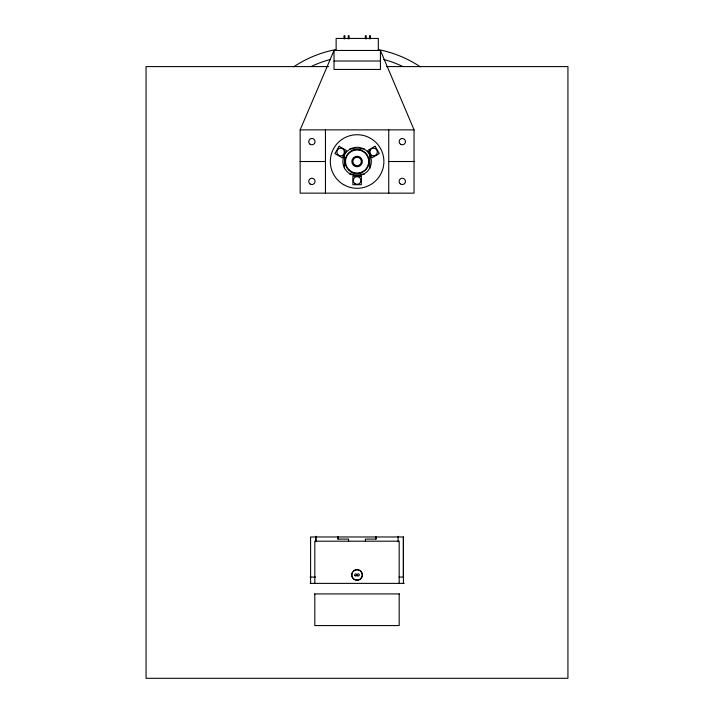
<?xml version="1.0" encoding="UTF-8"?>
<svg xmlns="http://www.w3.org/2000/svg" width="714" height="714" viewBox="0 0 714 714"><rect width="100%" height="100%" fill="white"/><g stroke="black" fill="none" stroke-linecap="round" stroke-linejoin="round"><path stroke-width="1.07" d="M338.008 539.088L338.008 536.964L338.008 539.088L348.548 539.088L348.548 541.194M375.975 539.088L375.975 536.964L375.975 539.088L365.425 539.088L365.425 541.194M398.117 541.792L398.117 536.268M300.148 129.868L334.018 50.462L380.428 50.462L414.049 129.868L414.049 193.155L300.148 193.146L300.148 129.868L414.049 129.868M352.734 572.048C354.671 568.799 359.892 569.022 361.668 572.307A5.248 5.212 -90 0 1 361.668 577.581C359.811 581.009 354.385 581.009 352.529 577.581A5.221 5.176 90 0 1 352.529 572.307M334.018 61.011L380.428 61.011M328.618 66.589L146.067 66.589L146.067 678.3L567.933 678.3L567.933 66.589L386.497 66.589M349.949 148.851L364.256 148.851M300.148 161.507L325.459 161.507M388.737 161.507L414.049 161.507M349.949 174.162L364.256 174.162M310.135 577.055L315.57 577.055M398.965 577.055L403.392 577.055L403.392 536.982L310.599 536.973L310.599 583.383M310.135 583.383L404.222 583.383M314.695 593.923L399.304 593.923M315.811 536.973L315.82 541.185M403.392 536.892L403.401 583.383M399.188 583.383L399.188 541.194L314.812 541.194L314.812 583.383M399.188 593.923L399.188 625.562L314.812 625.562L314.812 593.923M388.737 129.868L388.737 193.146M380.428 50.462L380.428 69.445L334.018 69.445L334.018 50.462M378.322 50.462L378.322 38.44L336.133 38.44L336.133 50.462M370.405 38.868L370.405 35.7L369.566 35.7L369.566 38.868M369.754 149.958L369.754 168.665M366.193 38.868L366.193 35.7L365.345 35.7L365.345 38.868M349.101 38.868L349.101 35.7L348.262 35.7L348.262 38.868M344.889 38.868L344.889 35.7L344.041 35.7L344.041 38.868M344.443 149.958L344.443 168.665M325.459 129.868L325.459 193.146M315.856 536.268L315.856 541.792M311.242 66.491A105.467 105.467 0 0 1 330.252 59.494M383.748 59.494A105.467 105.467 0 0 1 402.758 66.491M293.722 66.804A113.901 113.901 0 0 1 335.66 49.623M378.34 49.623A113.901 113.901 0 0 1 420.278 66.804M353.269 571.218A5.275 5.275 0 0 1 361.953 573.137A5.275 5.275 0 0 1 356.536 580.196A5.275 5.275 0 0 1 352.43 572.307M339.114 146.254L334.893 153.564L342.202 157.785L346.424 150.475L339.114 146.254M375.082 146.254L367.781 150.475L371.994 157.785L379.304 153.564L375.082 146.254M361.32 176.278L352.886 176.278L352.886 184.712L361.32 184.712L361.32 176.278M309.84 144.023A3.168 3.168 0 0 0 315.017 142.22A3.168 3.168 0 0 0 310.867 138.641A3.168 3.168 0 0 0 309.84 144.023M400.224 183.784A3.168 3.168 0 0 0 405.4 181.981A3.168 3.168 0 0 0 401.25 178.402A3.168 3.168 0 0 0 400.224 183.784M310.126 184.007A3.168 3.168 0 0 0 315.061 181.624A3.168 3.168 0 0 0 310.528 178.545A3.168 3.168 0 0 0 310.126 184.007M400.518 144.246A3.168 3.168 0 0 0 405.445 141.863A3.168 3.168 0 0 0 400.911 138.784A3.168 3.168 0 0 0 400.518 144.246M354.992 575.689A1.053 1.053 0 0 0 356.75 575.216A1.053 1.053 0 0 0 355.465 573.922A1.053 1.053 0 0 0 354.992 575.689M357.741 575.859A1.053 1.053 0 0 0 359.32 574.94A1.053 1.053 0 0 0 357.741 574.029A1.053 1.053 0 0 0 357.741 575.859M354.189 164.559A4.222 4.222 0 0 0 361.204 162.506A4.222 4.222 0 0 0 355.911 157.464A4.222 4.222 0 0 0 354.189 164.559M353.457 165.327A5.275 5.275 0 0 0 362.221 162.756A5.275 5.275 0 0 0 355.617 156.446A5.275 5.275 0 0 0 353.457 165.327M349.092 169.905A11.602 11.602 0 0 0 368.37 164.247A11.602 11.602 0 0 0 353.832 150.377A11.602 11.602 0 0 0 349.092 169.905M351.092 171.922A12.022 12.022 0 0 0 369.12 161.507A12.022 12.022 0 0 0 351.092 151.1A12.022 12.022 0 0 0 351.092 171.922M371.646 155.304A3.793 3.793 0 0 0 377.34 152.02A3.793 3.793 0 0 0 371.646 148.726A3.793 3.793 0 0 0 371.646 155.304M338.757 155.304A3.793 3.793 0 0 0 344.46 152.02A3.793 3.793 0 0 0 338.757 148.726A3.793 3.793 0 0 0 338.757 155.304M349.985 173.841A14.235 14.235 0 0 0 371.342 161.507A14.235 14.235 0 0 0 349.985 149.181A14.235 14.235 0 0 0 349.985 173.841M343.702 184.712A26.793 26.793 0 0 0 383.891 161.507A26.793 26.793 0 0 0 343.702 138.311A26.793 26.793 0 0 0 343.702 184.712M355.206 183.784A3.793 3.793 0 0 0 360.9 180.49A3.793 3.793 0 0 0 355.206 177.206A3.793 3.793 0 0 0 355.206 183.784"/></g></svg>
